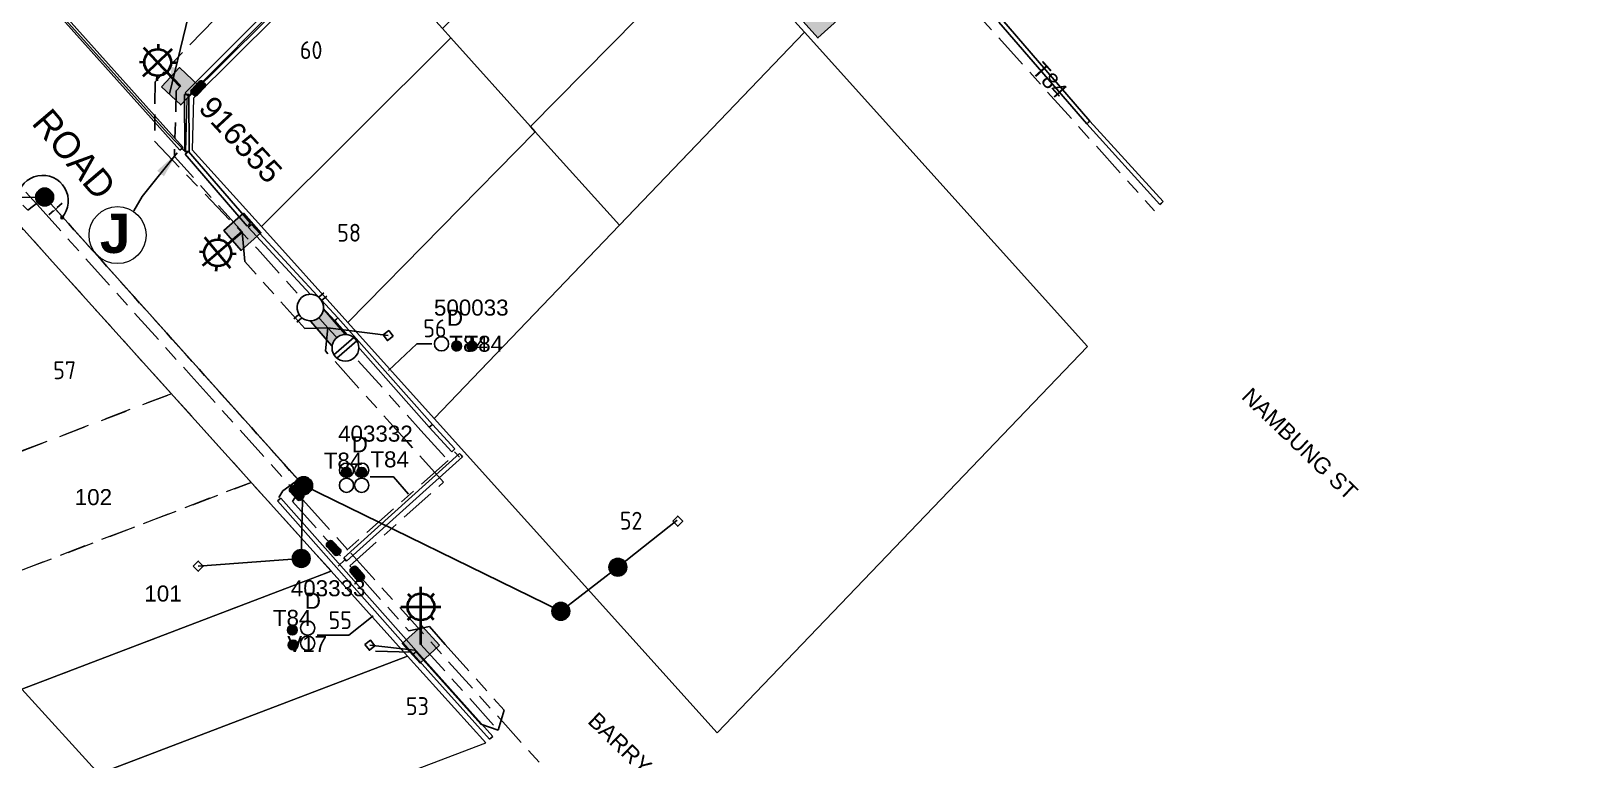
# Model space of a CAD drawing. Header units: metres. Extents: x -1 to 310379, y -2 to 6272124.
# Drawn here: x 309656.7 to 309830, y 6271143.2 to 6271225 of the extents above; entities that cross this region are included whole.
import ezdxf
from ezdxf.enums import TextEntityAlignment as Align

# ---------------------------------------------------------------- set-up
doc = ezdxf.new("R2010")
doc.units = ezdxf.units.M
for name, pattern in [('Cable Exist OH', [1, 1, 0]), ('Cable Exist UG', [8.2, 4, -1.2, 1.8, -1.2]), ('Dash', [5, 3, -2])]:
    doc.linetypes.add(name, pattern=pattern)
doc.layers.get('0').update_dxf_attribs({"color": 6})
for name, color, linetype in [('_User_LV_Exist', 7, 'Continuous'), ('_User_SL_Exist', 7, 'Continuous'), ('Duct_SP_EXT', 7, 'Continuous'), ('Equip_HV_EXT', 7, 'Continuous'), ('Equip_HV_NEW', 2, 'Continuous'), ('Equip_LV_EXT', 7, 'Continuous'), ('Equip_SP_SL_EXT', 7, 'Continuous'), ('Mains_HV_EXT', 7, 'Continuous'), ('Mains_HV_NEW_V17', 2, 'Continuous'), ('Mains_LV_EXT', 7, 'Continuous'), ('Mains_LV_NEW_Hardwired', 2, 'Continuous'), ('Mains_LV_SL_EXT', 7, 'Continuous'), ('Notes', 7, 'Continuous'), ('Notes_HV_MISC', 7, 'Continuous'), ('Notes_SP_EXT', 7, 'Continuous'), ('OH_Details_SP_MISC', 7, 'Continuous'), ('Services_SP_EXT', 7, 'Continuous'), ('SupportsOH_SP_TR_HV_LV_SL_EXT', 7, 'Continuous'), ('SupportsUG_SP_LV_EXT', 7, 'Continuous'), ('SupportsUG_SP_LV_SL_EXT', 7, 'Continuous'), ('SupportsUG_SP_SL_EXT', 7, 'Continuous'), ('Trench_SP_EXT', 7, 'Continuous')]:
    doc.layers.add(name, color=color, linetype=linetype)
for name, color, linetype, lineweight in [('Cadastre Developer_SP_EXT', 9, 'Continuous', 5), ('Cadastre Land Parcels_SP_EXT', 9, 'Continuous', 5), ('Cadastre Roads_SP_EXT', 9, 'Continuous', 5)]:
    doc.layers.add(name, color=color, linetype=linetype, lineweight=lineweight)
doc.styles.add('ARIAL', font='arial.ttf', dxfattribs={"height": 2})
doc.styles.add('COLUMN_LABEL', font='arial.ttf')
doc.styles.add('iecARIAL', font='arial.ttf', dxfattribs={"height": 2})
doc.styles.add('iecISOCP', font='isocp.shx')
doc.styles.add('ISOCP', font='isocp.shx', dxfattribs={"height": 1.75})
doc.styles.add('ITALICT', font='ITALICT')
doc.styles.add('POLE_LABEL', font='arial.ttf')
doc.styles.get("Standard").update_dxf_attribs({"font": 'arial.ttf'})
doc.linetypes.add('Cable New UG', pattern='A,7,-0.25,["x",Standard,S=2,R=0,X=0.2,Y=-0.8],-2.1', length=9.35)
doc.dimstyles.new('GISCAD Dim Style', dxfattribs={"dimtxt": 2.5, "dimasz": 3, "dimexe": 1.25, "dimexo": 0.625, "dimtad": 1, "dimtoh": 1, "dimdec": 1, "dimtxsty": 'ARIAL', "dimcen": 2.5, "dimadec": 0, "dimazin": 0, "dimtfac": 1, "dimtdec": 1, "dimtmove": 0, "dimatfit": 3, "dimfxl": 1.25, "dimarcsym": 0})

# ---------------------------------------------------------------- blocks, each defined once
blk = doc.blocks.new('COLUMN_EXT')
blk.add_hatch(color=256).paths.add_polyline_path([(-1.49, 1.48), (-1.49, -1.49), (1.48, -1.49), (1.48, 1.48)])
blk.add_lwpolyline([(-1.49, -1.49), (1.48, -1.49), (1.48, 1.48), (-1.49, 1.48)], close=True)
for tag, height, style, flags, p in [('ASSET_NUM', 2.5, 'COLUMN_LABEL', 8, (2, 2)), ('STRUCTURE_PLANT_NUMBER', 0.2, 'POLE_LABEL', 9, (1.81, 0.03)), ('STREET_CODE', 0.2, 'COLUMN_LABEL', 9, (1.81, -0.2))]:
    blk.add_attdef(tag, text='', height=height, dxfattribs=dict(style=style, flags=flags)).set_placement(p, align=Align.MIDDLE_LEFT)
at = {"flags": 9}
for tag, p in [('COLUMN_TYPE', (1.81, -0.4)), ('OWNED_BY', (1.81, -0.6)), ('STATE', (1.81, -0.8)), ('USAGE', (1.81, -1)), ('STREETNAME', (1.81, -1.6)), ('SUBURB', (1.81, -1.8)), ('LEGEND', (1.81, -1.2)), ('LOCATION', (1.81, -1.4)), ('NOTES', (1.81, -2))]:
    blk.add_attdef(tag, text='', height=0.2, dxfattribs=at).set_placement(p, align=Align.MIDDLE_LEFT)
at = {"flags": 1}
blk.add_attdef('Z', (1.81, -2.35), '', height=0.2, dxfattribs=at)
blk = doc.blocks.new('PILLAR_EXT')
blk.add_hatch(color=256).paths.add_polyline_path([(-2.475, 0.99), (-2.475, -0.99), (2.475, -0.99), (2.475, 0.99)])
blk.add_lwpolyline([(-2.475, -0.99), (2.475, -0.99), (2.475, 0.99), (-2.475, 0.99)], close=True)
at = {"style": 'iecARIAL', "flags": 8}
blk.add_attdef('ASSET_NUM', (1.5, 3.5), '', height=2.5, dxfattribs=at)
for tag, p, flags in [('OWNED_BY', (0, -0.2), 9), ('STATE', (0, -0.4), 9), ('SUPPORT_TYPE', (0, -0.6), 9), ('STREETNAME', (0, -1.8), 9), ('USAGE', (0, -0.8), 9), ('LEGEND', (0, -1), 9), ('LOCATION', (0, -1.2), 9), ('NOTES', (0, -1.4), 9), ('PARENT', (0, -1.6), 9), ('SUBURB', (0, -2), 1)]:
    blk.add_attdef(tag, p, '', height=0.2, dxfattribs=dict(flags=flags))
blk = doc.blocks.new('DUCT_EXT')
blk.add_circle((0, 0.8), 0.8)
at = {"flags": 1}
blk.add_attdef('Z', (0, 0), '', height=0.2, dxfattribs=at)
at = {"flags": 9}
for tag, p in [('DUCT_CODE', (0, 0)), ('XSECT_TYPE', (0, -0.2)), ('STATE', (0, -0.6)), ('FB_REFERENCE', (0, -0.4)), ('NOTES', (0, -0.8))]:
    blk.add_attdef(tag, text='', height=0.2, dxfattribs=at).set_placement(p, align=Align.MIDDLE_LEFT)
blk = doc.blocks.new('SL_LANTERN_EXT')
at = {"lineweight": 40}
for p, q in [((-1.46, 5.68), (-1.06, 5.28)), ((0, 1.97), (0, 6.47)), ((1.46, 5.68), (1.06, 5.28)), ((-2.25, 4.22), (2.25, 4.22)), ((-1.46, 2.76), (-1.06, 3.16)), ((0, 0), (0, 2.72)), ((1.46, 2.76), (1.06, 3.16))]:
    blk.add_line(p, q, dxfattribs=at)
blk.add_circle((0, 4.22), 1.5, dxfattribs=at)
at = {"style": 'iecARIAL', "flags": 8}
blk.add_attdef('ASSET_NUM', (1.5, 1.5), '', height=2.5, dxfattribs=at)
for tag, p, height, flags in [('OPERATING_VOLTAGE', (0.98, -1.65), 0.2, 9), ('ORIENTATION', (0.98, -1.85), 0.2, 9), ('CONSTRUCTED_VOLTAGE', (0.98, -0.65), 0.2, 9), ('CONTROL_TYPE', (0.98, -0.85), 0.2, 9), ('LANTERN_PURPOSE', (0.98, -1.05), 0.2, 9), ('LANTERN_TYPE', (0.98, -1.25), 0.2, 9), ('NO_PHASES', (0.98, -1.45), 0.2, 9), ('LNUMBER', (2.18, -3.25), 2.5, 8), ('OWNED_BY', (0.98, -2.05), 0.2, 9), ('STATE', (0.98, -2.25), 0.2, 9), ('USAGE', (0.98, -2.45), 0.2, 9), ('CEXIST', (0.98, -2.65), 0.2, 9), ('CNEW', (0.98, -2.85), 0.2, 9), ('CNUMBER', (0.98, -3.05), 0.2, 9), ('CREMOVE', (0.98, -3.25), 0.2, 9), ('CREPLACE', (0.98, -3.45), 0.2, 9), ('LKINGHEIGHT', (0.98, -3.65), 0.2, 9), ('LBRACKET', (0.98, -3.85), 0.2, 9), ('LBRACKETVOCAB', (0.98, -4.05), 0.2, 9), ('LCATEGORY', (0.98, -4.25), 0.2, 9), ('LCHARGE1', (0.98, -4.45), 0.2, 9), ('LCHARGE1PERCENT', (0.98, -4.65), 0.2, 9), ('LCHARGE2', (0.98, -4.85), 0.2, 9), ('LCHARGE2PERCENT', (0.98, -5.05), 0.2, 9), ('LCHARGE3', (0.98, -5.25), 0.2, 9), ('LCHARGE3PERCENT', (0.98, -5.45), 0.2, 9), ('LEXIST', (0.98, -5.65), 0.2, 9), ('LLAMP', (0.98, -5.85), 0.2, 9), ('LLAMPVOCAB', (0.98, -6.05), 0.2, 9), ('LMAST', (0.98, -6.25), 0.2, 9), ('LMASTVOCAB', (0.98, -6.45), 0.2, 9), ('LNEW', (0.98, -6.65), 0.2, 9), ('LANTNUMBER', (0.98, -6.85), 0.2, 9), ('LOUTREACH', (0.98, -7.25), 0.2, 9), ('LOUTREACHVOCAB', (0.98, -7.45), 0.2, 9), ('LRATECODE', (0.98, -7.65), 0.2, 9), ('LREMOVE', (0.98, -7.85), 0.2, 9), ('LREPLACE', (0.98, -8.05), 0.2, 9), ('LTYPE', (0.98, -8.25), 0.2, 9), ('LTYPEVOCAB', (0.98, -8.45), 0.2, 9), ('LEGEND', (0.98, -8.65), 0.2, 9), ('LOCATION', (0.98, -8.85), 0.2, 9), ('STREETNAME', (0.98, -9.25), 0.2, 9), ('SUBURB', (0.98, -9.45), 0.2, 1), ('NOTES', (0.98, -9.05), 0.2, 9)]:
    blk.add_attdef(tag, p, '', height=height, dxfattribs=dict(flags=flags))
blk = doc.blocks.new('*U141')
at = {"lineweight": 40}
for p, q in [((0, 0), (-1.63, -1.4)), ((-1.06, -0.91), (-4.48, -3.83)), ((-1.31, -4.08), (-4.23, -0.66)), ((-2.61, -0.31), (-2.65, -0.87)), ((-4.82, -2.21), (-4.26, -2.25)), ((-0.71, -2.53), (-1.27, -2.49)), ((-2.93, -4.43), (-2.88, -3.87))]:
    blk.add_line(p, q, dxfattribs=at)
blk.add_circle((-2.77, -2.37), 1.5, dxfattribs=at)
at = {"style": 'iecARIAL', "flags": 8}
blk.add_attdef('ASSET_NUM', (1.5, 1.5), '', height=2.5, dxfattribs=at)
for tag, p, height, flags in [('OPERATING_VOLTAGE', (0.98, -1.65), 0.2, 9), ('ORIENTATION', (0.98, -1.85), 0.2, 9), ('CONSTRUCTED_VOLTAGE', (0.98, -0.65), 0.2, 9), ('CONTROL_TYPE', (0.98, -0.85), 0.2, 9), ('LANTERN_PURPOSE', (0.98, -1.05), 0.2, 9), ('LANTERN_TYPE', (0.98, -1.25), 0.2, 9), ('NO_PHASES', (0.98, -1.45), 0.2, 9), ('LNUMBER', (2.18, -3.25), 2.5, 8), ('OWNED_BY', (0.98, -2.05), 0.2, 9), ('STATE', (0.98, -2.25), 0.2, 9), ('USAGE', (0.98, -2.45), 0.2, 9), ('CEXIST', (0.98, -2.65), 0.2, 9), ('CNEW', (0.98, -2.85), 0.2, 9), ('CNUMBER', (0.98, -3.05), 0.2, 9), ('CREMOVE', (0.98, -3.25), 0.2, 9), ('CREPLACE', (0.98, -3.45), 0.2, 9), ('LKINGHEIGHT', (0.98, -3.65), 0.2, 9), ('LBRACKET', (0.98, -3.85), 0.2, 9), ('LBRACKETVOCAB', (0.98, -4.05), 0.2, 9), ('LCATEGORY', (0.98, -4.25), 0.2, 9), ('LCHARGE1', (0.98, -4.45), 0.2, 9), ('LCHARGE1PERCENT', (0.98, -4.65), 0.2, 9), ('LCHARGE2', (0.98, -4.85), 0.2, 9), ('LCHARGE2PERCENT', (0.98, -5.05), 0.2, 9), ('LCHARGE3', (0.98, -5.25), 0.2, 9), ('LCHARGE3PERCENT', (0.98, -5.45), 0.2, 9), ('LEXIST', (0.98, -5.65), 0.2, 9), ('LLAMP', (0.98, -5.85), 0.2, 9), ('LLAMPVOCAB', (0.98, -6.05), 0.2, 9), ('LMAST', (0.98, -6.25), 0.2, 9), ('LMASTVOCAB', (0.98, -6.45), 0.2, 9), ('LNEW', (0.98, -6.65), 0.2, 9), ('LANTNUMBER', (0.98, -6.85), 0.2, 9), ('LOUTREACH', (0.98, -7.25), 0.2, 9), ('LOUTREACHVOCAB', (0.98, -7.45), 0.2, 9), ('LRATECODE', (0.98, -7.65), 0.2, 9), ('LREMOVE', (0.98, -7.85), 0.2, 9), ('LREPLACE', (0.98, -8.05), 0.2, 9), ('LTYPE', (0.98, -8.25), 0.2, 9), ('LTYPEVOCAB', (0.98, -8.45), 0.2, 9), ('LEGEND', (0.98, -8.65), 0.2, 9), ('LOCATION', (0.98, -8.85), 0.2, 9), ('STREETNAME', (0.98, -9.25), 0.2, 9), ('SUBURB', (0.98, -9.45), 0.2, 1), ('NOTES', (0.98, -9.05), 0.2, 9)]:
    blk.add_attdef(tag, p, '', height=height, dxfattribs=dict(flags=flags))
blk = doc.blocks.new('*U142')
at = {"lineweight": 40}
for p, q in [((-4.16, 1.13), (-0.89, 4.22)), ((-0.98, 1.04), (-4.07, 4.31)), ((-2.47, 4.73), (-2.49, 4.17)), ((-4.59, 2.73), (-4.03, 2.71)), ((-0.47, 2.61), (-1.03, 2.63)), ((-2.59, 0.61), (-2.57, 1.17)), ((0, 0), (-1.5, 1.58))]:
    blk.add_line(p, q, dxfattribs=at)
blk.add_circle((-2.53, 2.67), 1.5, dxfattribs=at)
at = {"style": 'iecARIAL', "flags": 8}
blk.add_attdef('ASSET_NUM', (1.5, 1.5), '', height=2.5, dxfattribs=at)
for tag, p, height, flags in [('OPERATING_VOLTAGE', (0.98, -1.65), 0.2, 9), ('ORIENTATION', (0.98, -1.85), 0.2, 9), ('CONSTRUCTED_VOLTAGE', (0.98, -0.65), 0.2, 9), ('CONTROL_TYPE', (0.98, -0.85), 0.2, 9), ('LANTERN_PURPOSE', (0.98, -1.05), 0.2, 9), ('LANTERN_TYPE', (0.98, -1.25), 0.2, 9), ('NO_PHASES', (0.98, -1.45), 0.2, 9), ('LNUMBER', (2.18, -3.25), 2.5, 8), ('OWNED_BY', (0.98, -2.05), 0.2, 9), ('STATE', (0.98, -2.25), 0.2, 9), ('USAGE', (0.98, -2.45), 0.2, 9), ('CEXIST', (0.98, -2.65), 0.2, 9), ('CNEW', (0.98, -2.85), 0.2, 9), ('CNUMBER', (0.98, -3.05), 0.2, 9), ('CREMOVE', (0.98, -3.25), 0.2, 9), ('CREPLACE', (0.98, -3.45), 0.2, 9), ('LKINGHEIGHT', (0.98, -3.65), 0.2, 9), ('LBRACKET', (0.98, -3.85), 0.2, 9), ('LBRACKETVOCAB', (0.98, -4.05), 0.2, 9), ('LCATEGORY', (0.98, -4.25), 0.2, 9), ('LCHARGE1', (0.98, -4.45), 0.2, 9), ('LCHARGE1PERCENT', (0.98, -4.65), 0.2, 9), ('LCHARGE2', (0.98, -4.85), 0.2, 9), ('LCHARGE2PERCENT', (0.98, -5.05), 0.2, 9), ('LCHARGE3', (0.98, -5.25), 0.2, 9), ('LCHARGE3PERCENT', (0.98, -5.45), 0.2, 9), ('LEXIST', (0.98, -5.65), 0.2, 9), ('LLAMP', (0.98, -5.85), 0.2, 9), ('LLAMPVOCAB', (0.98, -6.05), 0.2, 9), ('LMAST', (0.98, -6.25), 0.2, 9), ('LMASTVOCAB', (0.98, -6.45), 0.2, 9), ('LNEW', (0.98, -6.65), 0.2, 9), ('LANTNUMBER', (0.98, -6.85), 0.2, 9), ('LOUTREACH', (0.98, -7.25), 0.2, 9), ('LOUTREACHVOCAB', (0.98, -7.45), 0.2, 9), ('LRATECODE', (0.98, -7.65), 0.2, 9), ('LREMOVE', (0.98, -7.85), 0.2, 9), ('LREPLACE', (0.98, -8.05), 0.2, 9), ('LTYPE', (0.98, -8.25), 0.2, 9), ('LTYPEVOCAB', (0.98, -8.45), 0.2, 9), ('LEGEND', (0.98, -8.65), 0.2, 9), ('LOCATION', (0.98, -8.85), 0.2, 9), ('STREETNAME', (0.98, -9.25), 0.2, 9), ('SUBURB', (0.98, -9.45), 0.2, 1), ('NOTES', (0.98, -9.05), 0.2, 9)]:
    blk.add_attdef(tag, p, '', height=height, dxfattribs=dict(flags=flags))
blk = doc.blocks.new('CCP_EXT')
at = {"flags": 9}
for tag, p in [('STATE', (0, -1.8)), ('LIFE_SUPPORT', (0, -1.6)), ('NOTES', (0, -2))]:
    blk.add_attdef(tag, text='', height=0.2, dxfattribs=at).set_placement(p, align=Align.MIDDLE_LEFT)
blk.add_wipeout([(0, 0.57), (0.57, 0), (0, -0.57), (-0.57, 0)])
blk.add_lwpolyline([(-0.57, 0), (0, 0.57), (0.57, 0), (0, -0.57), (-0.57, 0)])
at = {"flags": 1}
blk.add_attdef('Z', (0, 0), '', height=0.2, dxfattribs=at)
at = {"flags": 9}
for tag, p in [('CCP_TYPE', (0, 0)), ('CONSTRUCTED_VOLTAGE', (0, -0.2)), ('OPERATING_VOLTAGE', (0, -0.6)), ('ORIENTATION', (0, -0.8)), ('OWNED_BY', (0, -1)), ('NO_PHASES', (0, -0.4)), ('USAGE', (0, -1.2)), ('LEGEND', (0, -1.4))]:
    blk.add_attdef(tag, text='', height=0.2, dxfattribs=at).set_placement(p, align=Align.MIDDLE_LEFT)
blk = doc.blocks.new('POLE_EXT')
blk.add_hatch(color=256).paths.add_polyline_path([(-1, 0, 1), (1, 0, 1)])
blk.add_lwpolyline([(-1, 0, 1), (1, 0, 1)], format="xyb", close=True)
for tag, height, flags, p in [('pNumber', 2.5, 8, (-17.84, 2.07)), ('OWNED_BY', 0.2, 9, (1.35, -0.4)), ('SPECIAL_USE', 0.2, 9, (1.35, -0.8)), ('STATE', 0.2, 9, (1.35, -1)), ('cLV', 0.2, 9, (1.35, -1.4)), ('hDepth', 0.2, 9, (1.35, -1.6)), ('hDia', 0.2, 9, (1.35, -1.8)), ('PARENT', 0.2, 9, (1.35, -0.6)), ('USAGE', 0.2, 9, (1.35, -1.2)), ('cHV', 0.2, 9, (1.35, -2)), ('cLinedev', 0.2, 9, (1.35, -3.4)), ('LBRACKET', 0.2, 9, (1.35, -2.2)), ('LExisting', 0.2, 9, (1.35, -2.4)), ('LANTNUMBER', 0.2, 9, (1.35, -2.6)), ('LOther', 0.2, 9, (1.35, -2.8)), ('LRemove', 0.2, 9, (1.35, -3)), ('LEGEND', 0.2, 9, (1.35, -3.2)), ('pExisting', 0.2, 9, (1.35, -3.8)), ('pFooting', 0.2, 9, (1.35, -4.4)), ('pNew', 0.2, 9, (1.35, -4.6)), ('pRelocate', 0.2, 9, (1.35, -5)), ('pRemove', 0.2, 9, (1.35, -5.2)), ('LOCATION', 0.2, 9, (1.35, -3.6)), ('PFNUMBER', 0.2, 9, (1.35, -4)), ('NEWPFNUMBER', 0.2, 9, (1.35, -4.2)), ('pReplace', 0.2, 9, (1.35, -5.4)), ('pStay', 0.2, 9, (1.35, -5.6)), ('pType', 0.2, 9, (1.35, -5.8)), ('cspan', 0.2, 9, (1.35, -6)), ('STREETNAME', 0.2, 9, (1.35, -6.2)), ('SUBURB', 0.2, 9, (1.35, -6.4)), ('OPERATED_BY', 0.2, 9, (1.36, -7.01)), ('NOTES', 0.2, 9, (1.35, -6.6)), ('MAINTAINED_BY', 0.2, 9, (1.36, -6.81))]:
    blk.add_attdef(tag, text='', height=height, dxfattribs=dict(flags=flags)).set_placement(p, align=Align.MIDDLE_LEFT)
at = {"style": 'POLE_LABEL'}
for tag, height, flags, p in [('ASSET_NUM', 2.5, 8, (2, 2)), ('STRUCTURE_PLANT_NUMBER', 0.2, 9, (1.35, 0.03)), ('STREET_CODE', 0.2, 9, (1.35, -0.2))]:
    blk.add_attdef(tag, text='', height=height, dxfattribs=dict(at, flags=flags)).set_placement(p, align=Align.MIDDLE_LEFT)
at = {"flags": 1}
blk.add_attdef('Z', (1.35, -7.33), '', height=0.2, dxfattribs=at)
blk = doc.blocks.new('LV_STJ_EXT')
h = blk.add_hatch(color=256)
edge = h.paths.add_edge_path()
edge.add_ellipse((-0.59, 0.13), major_axis=(0.226, 0.226), ratio=1, start_angle=45, end_angle=135)
edge.add_line((-0.91, 0.13), (-0.91, -0.13))
edge.add_ellipse((-0.59, -0.13), major_axis=(0.226, 0.226), ratio=1, start_angle=135, end_angle=225)
edge.add_line((-0.59, -0.45), (0.59, -0.45))
edge.add_ellipse((0.59, -0.13), major_axis=(-0.226, 0.226), ratio=1, start_angle=135, end_angle=225)
edge.add_line((0.91, -0.13), (0.91, 0.13))
edge.add_ellipse((0.59, 0.13), major_axis=(-0.226, 0.226), ratio=1, start_angle=225, end_angle=315)
edge.add_line((0.59, 0.45), (-0.59, 0.45))
blk.add_lwpolyline([(-0.91, 0.13), (-0.91, -0.13, 0.414214), (-0.59, -0.45), (0.59, -0.45, 0.414214), (0.91, -0.13), (0.91, 0.13, 0.414214), (0.59, 0.45), (-0.59, 0.45, 0.414214)], format="xyb", close=True)
at = {"flags": 1}
blk.add_attdef('Z', (0, 0), '', height=0.2, dxfattribs=at)
at = {"flags": 9}
for tag, p in [('ORIENTATION', (0, 0)), ('USAGE', (0, -0.2)), ('LEGEND', (0, -0.4)), ('NOTES', (0, -0.6))]:
    blk.add_attdef(tag, text='', height=0.2, dxfattribs=at).set_placement(p, align=Align.MIDDLE_LEFT)
blk = doc.blocks.new('HV_STJ_EXT')
h = blk.add_hatch(color=256)
edge = h.paths.add_edge_path()
edge.add_ellipse((-0.59, 0.13), major_axis=(0.226, 0.226), ratio=1, start_angle=45, end_angle=135)
edge.add_line((-0.91, 0.13), (-0.91, -0.13))
edge.add_ellipse((-0.59, -0.13), major_axis=(0.226, 0.226), ratio=1, start_angle=135, end_angle=225)
edge.add_line((-0.59, -0.45), (0.59, -0.45))
edge.add_ellipse((0.59, -0.13), major_axis=(-0.226, 0.226), ratio=1, start_angle=135, end_angle=225)
edge.add_line((0.91, -0.13), (0.91, 0.13))
edge.add_ellipse((0.59, 0.13), major_axis=(-0.226, 0.226), ratio=1, start_angle=225, end_angle=315)
edge.add_line((0.59, 0.45), (-0.59, 0.45))
blk.add_lwpolyline([(-0.91, 0.13), (-0.91, -0.13, 0.414214), (-0.59, -0.45), (0.59, -0.45, 0.414214), (0.91, -0.13), (0.91, 0.13, 0.414214), (0.59, 0.45), (-0.59, 0.45, 0.414214)], format="xyb", close=True)
for tag, flags, p in [('ORIENTATION', 9, (1.5, 0)), ('Z', 1, (1.5, -0.8)), ('USAGE', 9, (1.5, -0.2)), ('LEGEND', 9, (1.5, -0.4)), ('NOTES', 9, (1.5, -0.6))]:
    blk.add_attdef(tag, text='', height=0.2, dxfattribs=dict(flags=flags)).set_placement(p, align=Align.MIDDLE_LEFT)
blk = doc.blocks.new('LV_UG_LINKS_CLOSED_EXT')
blk.add_wipeout([(-1.06, 1.06), (-1.18, 0.92), (-1.29, 0.76), (-1.37, 0.59), (-1.43, 0.42), (-1.48, 0.23), (-1.49, 0.05), (-1.49, -0.14), (-1.46, -0.33), (-1.41, -0.51), (-1.33, -0.68), (-1.24, -0.84), (-1.12, -0.99), (-0.99, -1.12), (-0.84, -1.24), (-0.68, -1.33), (-0.51, -1.41), (-0.33, -1.46), (-0.14, -1.49), (0.05, -1.49), (0.23, -1.48), (0.42, -1.43), (0.59, -1.37), (0.76, -1.29), (0.92, -1.18), (1.06, -1.06), (1.18, -0.92), (1.29, -0.76), (1.37, -0.59), (1.43, -0.42), (1.48, -0.23), (1.49, -0.05), (1.49, 0.14), (1.46, 0.33), (1.41, 0.51), (1.33, 0.68), (1.24, 0.84), (1.12, 0.99), (0.99, 1.12), (0.84, 1.24), (0.68, 1.33), (0.51, 1.41), (0.33, 1.46), (0.14, 1.49), (-0.05, 1.49), (-0.23, 1.48), (-0.42, 1.43), (-0.59, 1.37), (-0.76, 1.29), (-0.92, 1.18)])
for p, q in [((-0.25, -1.48), (-0.25, 1.48)), ((0.25, -1.48), (0.25, 1.48))]:
    blk.add_line(p, q)
blk.add_circle((0, 0), 1.5)
at = {"flags": 9}
for tag, p in [('ACTUAL_STATUS', (0, 0)), ('CONSTRUCTED_VOLTAGE', (0, -0.2)), ('OPERATING_VOLTAGE', (0, -0.6)), ('ORIENTATION', (0, -0.8)), ('STATE', (0, -1)), ('SWITCH_TYPE', (0, -1.2)), ('NO_PHASES', (0, -0.4)), ('USAGE', (0, -1.4)), ('NOTES', (0, -1.6))]:
    blk.add_attdef(tag, text='', height=0.2, dxfattribs=at).set_placement(p, align=Align.MIDDLE_LEFT)
at = {"flags": 1}
blk.add_attdef('Z', (0, 0), '', height=0.2, dxfattribs=at)
blk = doc.blocks.new('LV_UG_LINKS_OPEN_EXT')
blk.add_wipeout([(-0.25, 1.47), (-0.43, 1.43), (-0.61, 1.36), (-0.77, 1.28), (-0.93, 1.17), (-1.07, 1.05), (-1.19, 0.9), (-1.29, 0.75), (-1.38, 0.58), (-1.44, 0.4), (-1.48, 0.22), (-1.49, 0.03), (-1.49, -0.16), (-1.45, -0.34), (-1.4, -0.52), (-1.32, -0.69), (-1.23, -0.85), (-1.11, -1), (-0.98, -1.13), (-0.83, -1.24), (-0.66, -1.34), (-0.49, -1.41), (-0.31, -1.46), (-0.13, -1.49), (0.06, -1.49), (0.25, -1.47), (0.43, -1.43), (0.61, -1.36), (0.77, -1.28), (0.93, -1.17), (1.07, -1.05), (1.19, -0.9), (1.29, -0.75), (1.38, -0.58), (1.44, -0.4), (1.48, -0.22), (1.49, -0.03), (1.49, 0.16), (1.45, 0.34), (1.4, 0.52), (1.32, 0.69), (1.23, 0.85), (1.11, 1), (0.98, 1.13), (0.83, 1.24), (0.66, 1.34), (0.49, 1.41), (0.31, 1.46), (0.13, 1.49), (-0.06, 1.49)])
for p, q in [((-0.25, 1.47), (-0.25, 2.22)), ((0.25, 1.47), (0.25, 2.22)), ((-0.25, -1.47), (-0.25, -2.22)), ((0.25, -1.47), (0.25, -2.22))]:
    blk.add_line(p, q)
blk.add_lwpolyline([(0, -1.49, 1), (0, 1.49, 1)], format="xyb", close=True)
at = {"flags": 9}
for tag, p in [('ACTUAL_STATUS', (0, 0)), ('CONSTRUCTED_VOLTAGE', (0, -0.2)), ('OPERATING_VOLTAGE', (0, -0.6)), ('ORIENTATION', (0, -0.8)), ('STATE', (0, -1)), ('SWITCH_TYPE', (0, -1.2)), ('NO_PHASES', (0, -0.4)), ('USAGE', (0, -1.4)), ('NOTES', (0, -1.6))]:
    blk.add_attdef(tag, text='', height=0.2, dxfattribs=at).set_placement(p, align=Align.MIDDLE_LEFT)
at = {"flags": 1}
blk.add_attdef('Z', (0, 0), '', height=0.2, dxfattribs=at)
blk = doc.blocks.new('CABLE_LARGE_EXT')
h = blk.add_hatch(color=256)
edge = h.paths.add_edge_path()
edge.add_arc((0, 0.55), 0.55, 0, 360)
blk.add_circle((0, 0.55), 0.55)
at = {"flags": 1}
blk.add_attdef('Z', (0, 0), '', height=0.2, dxfattribs=at)
at = {"flags": 9}
for tag, p in [('COND_CODE', (0, 0)), ('STATE', (0, -0.4)), ('XSECT_SIZE', (0, -0.6)), ('FB_REFERENCE', (0, -0.2)), ('NOTES', (0, -0.8))]:
    blk.add_attdef(tag, text='', height=0.2, dxfattribs=at).set_placement(p, align=Align.MIDDLE_LEFT)
blk = doc.blocks.new('HV_STJ_NEW')
blk.add_hatch(color=256).paths.add_polyline_path([(0.91, 0.13, 0.414214), (0.59, 0.45), (-0.59, 0.45, 0.414214), (-0.91, 0.13), (-0.91, -0.13, 0.414214), (-0.59, -0.45), (0.59, -0.45, 0.414214), (0.91, -0.13)])
blk.add_lwpolyline([(-0.91, 0.13), (-0.91, -0.13, 0.414214), (-0.59, -0.45), (0.59, -0.45, 0.414214), (0.91, -0.13), (0.91, 0.13, 0.414214), (0.59, 0.45), (-0.59, 0.45, 0.414214)], format="xyb", close=True)
for tag, flags, p in [('ORIENTATION', 9, (1.5, 0)), ('OWNED_BY', 9, (1.5, -0.8)), ('OPERATED_BY', 9, (1.5, -1)), ('TYPE', 9, (1.5, -1.4)), ('OPERATING_VOLTAGE', 9, (1.5, -1.6)), ('CONSTRUCTED_VOLTAGE', 9, (1.5, -1.8)), ('USAGE', 9, (1.5, -0.2)), ('LEGEND', 9, (1.5, -0.4)), ('NOTES', 9, (1.5, -0.6)), ('MAINTAINED_BY', 9, (1.5, -1.2)), ('Z', 1, (1.5, -2.2)), ('NUMBER_OF_PHASES', 9, (1.5, -2))]:
    blk.add_attdef(tag, text='', height=0.2, dxfattribs=dict(flags=flags)).set_placement(p, align=Align.MIDDLE_LEFT)
blk = doc.blocks.new('End Shackle_NEW')
blk.add_line((1, 1.81), (-1, 1.81))
at = {"flags": 1}
blk.add_attdef('Z', (0, 0), '', height=0.2, dxfattribs=at)
at = {"flags": 9}
for tag, p in [('CONNECTOR_TYPE', (0, 0)), ('CONSTRUCTED_VOLTAGE', (0, -0.2)), ('OPERATING_VOLTAGE', (0, -0.6)), ('ORIENTATION', (0, -0.8)), ('OWNED_BY', (0, -1)), ('STATE', (0, -1.2)), ('NO_PHASES', (0, -0.4)), ('USAGE', (0, -1.4)), ('NOTES', (0, -1.6)), ('MAINTAINED_BY', (0, -1.81)), ('OPERATED_BY', (0, -2.01))]:
    blk.add_attdef(tag, text='', height=0.2, dxfattribs=at).set_placement(p, align=Align.MIDDLE_LEFT)
blk.add_wipeout([(-0.25, 0), (-0.25, 1.81), (0.25, 1.82), (0.25, 0)])
blk = doc.blocks.new('BOND POINT')
blk.add_hatch(color=256).paths.add_polyline_path([(-1, 0, 1), (1, 0, 1)])
blk.add_lwpolyline([(-1, 0, 1), (1, 0, 1)], format="xyb", close=True)

msp = doc.modelspace()

# ---------------------------------------------------------------- linework, layer by layer
at = {"layer": '_User_LV_Exist', "color": 7, "linetype": 'Cable Exist UG', "flags": 128}
msp.add_lwpolyline([(309754.51, 6271236.38), (309783, 6271204.75)], dxfattribs=at)
at = {"layer": '_User_LV_Exist', "linetype": 'Cable Exist UG', "flags": 128}
msp.add_lwpolyline([(309599.41, 6271205.92), (309600.62, 6271200.12), (309603.09, 6271200.9), (309603.09, 6271200.9), (309615.72, 6271205.73), (309619.31, 6271207.1), (309639.77, 6271214.92), (309640.73, 6271215.35), (309640.73, 6271215.35), (309642.09, 6271221.04), (309643.76, 6271219.15), (309643.76, 6271219.15), (309647.04, 6271215.49), (309648.47, 6271213.91), (309648.47, 6271213.91), (309655.23, 6271206.27), (309658.28, 6271206.31)], dxfattribs=at)
at = {"layer": '_User_SL_Exist', "linetype": 'Cable Exist UG', "flags": 128}
msp.add_lwpolyline([(309680.49, 6271202.41), (309679.24, 6271203.79), (309679.24, 6271203.79), (309672.86, 6271210.87), (309673.07, 6271218.26), (309673.59, 6271218.8)], dxfattribs=at)
at = {"layer": '_User_SL_Exist', "linetype": 'Cable Exist UG'}
msp.add_lwpolyline([(309690.1, 6271191.63), (309687.5, 6271191.55), (309680.76, 6271199.08), (309680.49, 6271202.41)], dxfattribs=at)
at = {"layer": 'Cadastre Developer_SP_EXT', "linetype": 'Dash'}
msp.add_lwpolyline([(309655.95, 6271202.61), (309649.56, 6271204.14), (309640.82, 6271200.8), (309655.31, 6271177.63), (309672.52, 6271184.21), (309655.95, 6271202.61)], close=True, dxfattribs=at)
at = {"layer": 'Cadastre Land Parcels_SP_EXT', "linetype": 'Continuous'}
for points in [[(309733.94, 6271235.6), (309724.25, 6271246.4), (309702.97, 6271225.24), (309703.92, 6271224.18), (309712.88, 6271214.23), (309733.94, 6271235.6)], [(309703.92, 6271224.18), (309702.97, 6271225.24), (309693.47, 6271235.77), (309675.02, 6271217.42), (309674.86, 6271211.62), (309682.63, 6271202.99), (309703.92, 6271224.18)], [(309743.68, 6271224.85), (309733.94, 6271235.6), (309712.88, 6271214.23), (309713.4, 6271213.65), (309722.86, 6271203.14), (309743.68, 6271224.85)], [(309775.47, 6271189.53), (309743.68, 6271224.85), (309702.05, 6271181.43), (309733.83, 6271146.1), (309775.47, 6271189.53)], [(309713.4, 6271213.65), (309712.88, 6271214.23), (309703.92, 6271224.18), (309682.63, 6271202.99), (309692.34, 6271192.21), (309713.4, 6271213.65)], [(309352.54, 6271035.15), (309410.04, 6271057.13), (309431.6, 6271065.37), (309498.65, 6271090.99), (309515.56, 6271097.45), (309544.63, 6271108.56), (309572.86, 6271119.35), (309603.26, 6271130.96), (309621.13, 6271137.79), (309655.72, 6271151.01), (309690.47, 6271164.28), (309659.84, 6271198.29), (309645.55, 6271214.16), (309407.65, 6271123.17), (309382.76, 6271113.65), (309184.98, 6271038), (309047.19, 6270985.29), (309033.17, 6270980.14), (309109.29, 6270942.19), (309352.54, 6271035.15)], [(309722.86, 6271203.14), (309713.4, 6271213.65), (309692.34, 6271192.21), (309702.05, 6271181.43), (309722.86, 6271203.14)], [(309699.06, 6271154.74), (309690.47, 6271164.28), (309655.72, 6271151.01), (309664.37, 6271141.53), (309699.06, 6271154.74)], [(309707.86, 6271144.98), (309699.06, 6271154.74), (309664.37, 6271141.53), (309673.1, 6271131.76), (309707.86, 6271144.98)]]:
    msp.add_lwpolyline(points, close=True, dxfattribs=at)
at = {"layer": 'Duct_SP_EXT'}
for p, q in [((309674.07, 6271218), (309693.74, 6271237.72)), ((309674.41, 6271217.66), (309694.07, 6271237.37)), ((309657.05, 6271229.91), (309673.47, 6271211.56)), ((309657.41, 6271230.23), (309673.83, 6271211.88)), ((309765.85, 6271226.28), (309775.73, 6271214.85)), ((309765.49, 6271225.95), (309775.37, 6271214.53)), ((309674.04, 6271211.43), (309674, 6271217.83)), ((309674, 6271217.83), (309674.24, 6271217.83)), ((309674.07, 6271218), (309674.24, 6271217.83)), ((309674.48, 6271217.83), (309674.24, 6271217.83)), ((309674.41, 6271217.66), (309674.24, 6271217.83)), ((309674.52, 6271211.43), (309674.48, 6271217.83)), ((309775.37, 6271214.53), (309775.55, 6271214.69)), ((309775.37, 6271214.53), (309783.6, 6271205.48)), ((309775.73, 6271214.85), (309775.55, 6271214.69)), ((309775.73, 6271214.85), (309783.95, 6271205.8)), ((309673.47, 6271211.56), (309673.65, 6271211.72)), ((309673.83, 6271211.88), (309673.65, 6271211.72)), ((309674.04, 6271211.43), (309674.28, 6271211.43)), ((309674.07, 6271211.11), (309674.26, 6271211.26)), ((309681.04, 6271203.05), (309674.07, 6271211.11)), ((309674.44, 6271211.42), (309674.26, 6271211.26)), ((309674.52, 6271211.43), (309674.28, 6271211.43)), ((309681.4, 6271203.36), (309674.44, 6271211.42)), ((309783.6, 6271205.48), (309783.77, 6271205.64)), ((309783.95, 6271205.8), (309783.77, 6271205.64)), ((309681.04, 6271203.05), (309681.22, 6271203.21)), ((309681.16, 6271202.91), (309681.34, 6271203.07)), ((309690.89, 6271192.42), (309681.16, 6271202.91)), ((309681.4, 6271203.36), (309681.22, 6271203.21)), ((309681.51, 6271203.23), (309681.34, 6271203.07)), ((309691.24, 6271192.75), (309681.51, 6271203.23)), ((309690.88, 6271192.43), (309691.06, 6271192.58)), ((309690.89, 6271192.42), (309691.06, 6271192.58)), ((309691.24, 6271192.75), (309691.06, 6271192.58)), ((309691.24, 6271192.74), (309691.06, 6271192.58)), ((309701.49, 6271180.44), (309701.67, 6271180.6)), ((309704.02, 6271177.68), (309701.49, 6271180.44)), ((309701.85, 6271180.76), (309701.67, 6271180.6)), ((309704.38, 6271178.01), (309701.85, 6271180.76)), ((309691.88, 6271165.76), (309704.9, 6271177.5)), ((309704.02, 6271177.68), (309704.2, 6271177.85)), ((309704.38, 6271178.01), (309704.2, 6271177.85)), ((309704.9, 6271177.5), (309705.07, 6271177.32)), ((309692.2, 6271165.4), (309705.23, 6271177.14)), ((309705.23, 6271177.14), (309705.07, 6271177.32)), ((309684.46, 6271172.18), (309684.64, 6271172.34)), ((309684.82, 6271172.49), (309684.64, 6271172.34)), ((309691.88, 6271165.76), (309692.04, 6271165.58)), ((309692.2, 6271165.4), (309692.04, 6271165.58)), ((309699.7, 6271154.96), (309699.88, 6271155.12)), ((309699.7, 6271154.96), (309699.88, 6271155.12)), ((309699.7, 6271154.96), (309708.28, 6271145.4)), ((309700.06, 6271155.28), (309699.88, 6271155.12)), ((309700.06, 6271155.28), (309699.88, 6271155.12)), ((309700.06, 6271155.28), (309708.63, 6271145.72)), ((309708.28, 6271145.4), (309708.46, 6271145.56)), ((309708.63, 6271145.72), (309708.46, 6271145.56))]:
    msp.add_line(p, q, dxfattribs=at)
for points in [[(309701.78, 6271189.83), (309700.11, 6271189.83), (309696.91, 6271186.83)], [(309694.86, 6271174.87), (309697.49, 6271174.87), (309699.17, 6271172.93)], [(309688.89, 6271157.08), (309692.46, 6271157.08), (309695.18, 6271159.28)]]:
    msp.add_lwpolyline(points, dxfattribs=at)
at = {"layer": 'Mains_HV_EXT', "linetype": 'Cable Exist UG', "flags": 128}
msp.add_lwpolyline([(309599.25, 6271227.05), (309608.42, 6271235.37), (309615.2, 6271241.52), (309619.36, 6271245.3), (309619.36, 6271245.3), (309620.58, 6271246.4), (309624.33, 6271242.2), (309624.33, 6271242.2), (309647.78, 6271216.17), (309649.08, 6271214.72), (309649.08, 6271214.72), (309657.42, 6271205.47)], dxfattribs=at)
at = {"layer": 'Mains_HV_EXT', "linetype": 'Cable Exist UG'}
msp.add_lwpolyline([(309657.42, 6271205.47), (309674.75, 6271186.21), (309686.6, 6271173.06)], dxfattribs=at)
at = {"layer": 'Mains_HV_NEW_V17', "color": 2, "linetype": 'Cable New UG', "lineweight": 0, "flags": 128}
msp.add_lwpolyline([(309815.07, 6271482.05), (309832.47, 6271498.21), (309849.21, 6271479.4), (309891.37, 6271433.71), (309857.89, 6271400.53), (309823.68, 6271365.98), (309765.06, 6271307.52), (309709.52, 6271252.33), (309674.26, 6271217.35), (309674.12, 6271211.4), (309672.13, 6271213.44), (309649.41, 6271238.66), (309638.58, 6271229.23), (309598.92, 6271273.84), (309588.41, 6271264.31), (309576.06, 6271253.1)], dxfattribs=at)
at = {"layer": 'Mains_LV_EXT', "linetype": 'Cable Exist UG'}
msp.add_lwpolyline([(309687.28, 6271173.95), (309686.11, 6271172.11), (309686.11, 6271172.11), (309690.76, 6271166.95)], dxfattribs=at)
at = {"layer": 'Mains_LV_NEW_Hardwired', "color": 7, "linetype": 'Continuous'}
msp.add_arc((309658.06, 6271205.88), 2.87, 319.2297, 171.8022, dxfattribs=at).dxf.unprotected_set("ltscale", 0)
at = {"layer": 'Mains_LV_SL_EXT', "linetype": 'Cable Exist UG'}
msp.add_lwpolyline([(309700.56, 6271156.06), (309709.24, 6271146.43)], dxfattribs=at)
at = {"layer": 'Notes_SP_EXT', "color": 2, "lineweight": 0}
msp.add_circle((309666.47, 6271202.03), 3.2, dxfattribs=at)
at = {"layer": 'Trench_SP_EXT', "linetype": 'Cable Exist UG'}
for points in [[(309673.73, 6271211.73), (309674.18, 6271211.31)], [(309658.28, 6271206.31), (309656.37, 6271204.85), (309655.84, 6271205.41)], [(309704.34, 6271177.67), (309704.9, 6271177.07)], [(309684.59, 6271172.55), (309685.04, 6271173.29), (309686.39, 6271174.28), (309687.4, 6271173.45)], [(309692.04, 6271165.58), (309691.25, 6271164.86)]]:
    msp.add_lwpolyline(points, dxfattribs=at)

# ---------------------------------------------------------------- block references
at = {"layer": 'Duct_SP_EXT', "rotation": 358.4919234122987}
for name, p in [('DUCT_EXT', (309702.85, 6271189.02)), ('CABLE_LARGE_EXT', (309704.56, 6271189.02)), ('CABLE_LARGE_EXT', (309706.27, 6271189.01)), ('CABLE_LARGE_EXT', (309692.17, 6271174.82)), ('CABLE_LARGE_EXT', (309693.9, 6271174.83))]:
    msp.add_blockref(name, p, dxfattribs=at)
at = {"layer": 'Duct_SP_EXT'}
for name, p in [('DUCT_EXT', (309692.2, 6271174.83)), ('DUCT_EXT', (309693.9, 6271174.83)), ('DUCT_EXT', (309692.2, 6271173.13)), ('DUCT_EXT', (309693.9, 6271173.13)), ('DUCT_EXT', (309687.83, 6271157.09)), ('CABLE_LARGE_EXT', (309686.11, 6271157.12)), ('DUCT_EXT', (309687.83, 6271155.39)), ('CABLE_LARGE_EXT', (309686.2, 6271155.43))]:
    msp.add_blockref(name, p, dxfattribs=at)
at = {"layer": 'Equip_HV_EXT', "rotation": 132.2272617582665}
msp.add_blockref('HV_STJ_EXT', (309686.59, 6271173.07), dxfattribs=at)
at = {"layer": 'Equip_HV_NEW', "rotation": 47.04518867071162}
msp.add_blockref('HV_STJ_NEW', (309675.53, 6271218.53), dxfattribs=at)
at = {"layer": 'Equip_LV_EXT'}
for p, rotation in [((309690.75, 6271166.88), 133.0694124656161), ((309693.4, 6271163.99), 311.1859253163026)]:
    msp.add_blockref('LV_STJ_EXT', p, dxfattribs=dict(at, rotation=rotation))
at = {"layer": 'Equip_SP_SL_EXT'}
for name, p in [('*U142', (309673.51, 6271218.76)), ('*U141', (309680.49, 6271202.41)), ('SL_LANTERN_EXT', (309700.56, 6271156.06))]:
    msp.add_blockref(name, p, dxfattribs=at)
at = {"layer": 'Mains_LV_NEW_Hardwired', "color": 7, "linetype": 'Continuous', "xscale": 0.15, "yscale": 0.15, "zscale": 0.15}
msp.add_blockref('BOND POINT', (309660.24, 6271204.01), dxfattribs=at).dxf.unprotected_set("ltscale", 0)
at = {"layer": 'SupportsOH_SP_TR_HV_LV_SL_EXT'}
for p in [(309687.38, 6271173.89), (309687.11, 6271165.71), (309722.69, 6271164.72), (309716.28, 6271159.77)]:
    msp.add_blockref('POLE_EXT', p, dxfattribs=at)
at = {"layer": 'SupportsUG_SP_LV_EXT'}
ref = msp.add_blockref('PILLAR_EXT', (309655.55, 6271230.09), dxfattribs=dict(at, rotation=313.6794416495813))
ref.add_attrib('ASSET_NUM', '128199', dxfattribs={"height": 2.5, "rotation": 44.4476, "style": 'iecARIAL'}).set_placement((309645.84, 6271220.29), align=Align.MIDDLE_LEFT)
at = {"layer": 'SupportsUG_SP_LV_EXT', "rotation": 131.0373320713527}
msp.add_blockref('PILLAR_EXT', (309690.1, 6271191.63), dxfattribs=at)
at = {"layer": 'SupportsUG_SP_LV_SL_EXT', "rotation": 132.0916303882481}
msp.add_blockref('COLUMN_EXT', (309700.56, 6271156.06), dxfattribs=at)
at = {"layer": 'SupportsUG_SP_SL_EXT'}
for p, rotation in [((309745.29, 6271226.28), 311.988571264344), ((309680.49, 6271202.41), 221.3366995632425)]:
    msp.add_blockref('COLUMN_EXT', p, dxfattribs=dict(at, rotation=rotation))
ref = msp.add_blockref('COLUMN_EXT', (309673.51, 6271218.76), dxfattribs=dict(at, rotation=316.712286644104))
ref.add_attrib('ASSET_NUM', '916555', dxfattribs={"layer": 'SupportsUG_SP_LV_SL_EXT', "height": 2.5, "rotation": 312.8092, "style": 'COLUMN_LABEL'}).set_placement((309676.36, 6271217.04), align=Align.MIDDLE_LEFT)

# ---------------------------------------------------------------- texts
at = {"layer": 'Cadastre Developer_SP_EXT'}
for s, p in [('102', (309661.66, 6271171.7)), ('101', (309669.48, 6271160.87))]:
    msp.add_text(s, height=1.8, dxfattribs=at).set_placement(p)
at = {"layer": 'Cadastre Land Parcels_SP_EXT', "style": 'ISOCP'}
for s, p in [('60', (309686.96, 6271221.82)), ('58', (309691.16, 6271201.3)), ('56', (309700.83, 6271190.56)), ('57', (309659.24, 6271185.85)), ('52', (309722.91, 6271168.95)), ('55', (309690.19, 6271157.77)), ('53', (309698.88, 6271148.12))]:
    msp.add_text(s, height=2, dxfattribs=at).set_placement(p)
at = {"layer": 'Cadastre Roads_SP_EXT'}
for s, rotation, p in [('NAMBUNG ST', 316.0524, (309792.67, 6271183.76)), ('BARRY RD', 315.9843, (309719.19, 6271147.31))]:
    msp.add_text(s, height=1.8, rotation=rotation, dxfattribs=at).set_placement(p)
at = {"layer": 'Duct_SP_EXT'}
for s, p in [('500033', (309702.02, 6271192.99)), ('D', (309703.48, 6271191.85)), ('T84', (309703.75, 6271188.93)), ('T84', (309705.46, 6271188.93)), ('403332', (309691.25, 6271178.83)), ('D', (309692.78, 6271177.63)), ('T84', (309689.64, 6271175.8)), ('T84', (309694.88, 6271175.94)), ('403333', (309685.94, 6271161.46)), ('D', (309687.51, 6271160.05)), ('T84', (309683.92, 6271158.13)), ('V17', (309685.54, 6271155.2))]:
    msp.add_text(s, height=1.8, dxfattribs=at).set_placement(p)
at = {"layer": 'Mains_LV_EXT'}
msp.add_text('T84', height=1.8, rotation=311.9898, dxfattribs=at).set_placement((309769.1, 6271220.45))
at = {"layer": 'Notes', "insert": (309661.59, 6271211.12), "char_height": 3, "attachment_point": 5, "rotation": 310.4395, "style": 'ITALICT'}
msp.add_mtext('{\\fStylus BT|b0|i0|c0|p34;ROAD }', dxfattribs=at)
at = {"layer": 'Notes_SP_EXT', "color": 2, "lineweight": 0, "insert": (309666.19, 6271204.45), "char_height": 4.424, "width": 2.6544, "attachment_point": 2, "rotation": 0.1004, "style": 'iecISOCP'}
msp.add_mtext('{\\fArial|b1|i0|c0|p34;J}', dxfattribs=at)

# ---------------------------------------------------------------- leaders
at = {"layer": 'Notes_HV_MISC', "color": 2, "lineweight": 0}
msp.add_leader([(309672.29, 6271217.91), (309674.45, 6271226.69), (309677.04, 6271228.37)], dimstyle='GISCAD Dim Style', override={"dimgap": 0.625, "dimtad": 0}, dxfattribs=at)
at = {"layer": 'Notes_SP_EXT', "color": 2, "lineweight": 0}
msp.add_leader([(309673.18, 6271211.29), (309669.23, 6271206.37), (309668.29, 6271204.76)], dimstyle='GISCAD Dim Style', override={"dimgap": 0.625, "dimtad": 0}, dxfattribs=at)

# ---------------------------------------------------------------- next in the draw order: block references
at = {"layer": 'Services_SP_EXT'}
for p, rotation in [((309696.87, 6271190.75), 173.0373322250396), ((309694.83, 6271155.96), 353.5257017477483)]:
    msp.add_blockref('CCP_EXT', p, dxfattribs=dict(at, rotation=rotation))
for p in [(309729.42, 6271169.9), (309675.53, 6271164.84)]:
    msp.add_blockref('CCP_EXT', p, dxfattribs=at)

# ---------------------------------------------------------------- next in the draw order: linework, layer by layer
at = {"layer": '_User_LV_Exist', "color": 7, "linetype": 'Cable Exist UG', "flags": 128}
msp.add_lwpolyline([(309690.1, 6271191.63), (309682.2, 6271200.49), (309682.2, 6271200.49), (309682.2, 6271200.49), (309670.63, 6271212.57), (309670.63, 6271212.57), (309670.7, 6271219.27), (309673, 6271221.77), (309673, 6271221.77), (309673, 6271221.77), (309680.35, 6271229.3), (309680.35, 6271229.3), (309680.35, 6271229.3), (309707.36, 6271256.19), (309707.36, 6271256.19), (309707.36, 6271256.19), (309710.21, 6271258.69), (309718.58, 6271258.41), (309718.58, 6271258.41), (309733.85, 6271240.86), (309734.85, 6271237.76)], dxfattribs=at)
at = {"layer": 'Cadastre Developer_SP_EXT', "linetype": 'Dash'}
for points in [[(309681.49, 6271174.25), (309672.52, 6271184.21), (309655.31, 6271177.63), (309642.64, 6271172.79), (309637.95, 6271171), (309646.91, 6271161.04), (309681.49, 6271174.25)], [(309690.46, 6271164.3), (309681.49, 6271174.25), (309646.91, 6271161.04), (309655.86, 6271151.08), (309690.46, 6271164.3)]]:
    msp.add_lwpolyline(points, close=True, dxfattribs=at)
at = {"layer": 'Duct_SP_EXT'}
for p, q in [((309701.49, 6271180.44), (309690.88, 6271192.43)), ((309701.85, 6271180.76), (309691.24, 6271192.74)), ((309684.82, 6271172.49), (309700.06, 6271155.28)), ((309684.46, 6271172.18), (309699.7, 6271154.96))]:
    msp.add_line(p, q, dxfattribs=at)
at = {"layer": 'Mains_HV_EXT', "linetype": 'Cable Exist UG'}
msp.add_lwpolyline([(309686.59, 6271173.07), (309687.63, 6271171.92), (309687.63, 6271171.92), (309692.69, 6271166.29), (309716.55, 6271139.8), (309740.41, 6271113.32), (309772.54, 6271077.52), (309773.2, 6271076.92), (309773.2, 6271076.92), (309775.92, 6271073.9)], dxfattribs=at)
at = {"layer": 'Mains_LV_EXT', "linetype": 'Cable Exist UG'}
for points in [[(309693.4, 6271163.99), (309692.56, 6271164.88), (309703.09, 6271174.27), (309703.09, 6271174.27), (309699.07, 6271178.75), (309689.83, 6271189.02), (309690.1, 6271191.63)], [(309690.1, 6271191.63), (309693.52, 6271187.91), (309693.52, 6271187.91), (309700.56, 6271180.09), (309703.62, 6271176.7), (309691.53, 6271166.01), (309690.75, 6271166.88)], [(309693.34, 6271164.08), (309699.21, 6271157.57), (309701.51, 6271158.08), (309703.27, 6271156.05), (309703.27, 6271156.05), (309709.92, 6271148.66), (309709.24, 6271146.43)]]:
    msp.add_lwpolyline(points, dxfattribs=at)
at = {"layer": 'Services_SP_EXT'}
for points in [[(309690.1, 6271191.63), (309696.87, 6271190.75)], [(309675.53, 6271164.84), (309687.11, 6271165.71), (309687.28, 6271173.95)], [(309687.31, 6271173.93), (309716.28, 6271159.77), (309722.69, 6271164.72), (309729.36, 6271170.02)], [(309709.24, 6271146.43), (309707.28, 6271147.11), (309707.28, 6271147.11), (309699.82, 6271155.39), (309694.83, 6271155.96)]]:
    msp.add_lwpolyline(points, dxfattribs=at)
at = {"layer": 'Trench_SP_EXT', "linetype": 'Cable Exist UG'}
msp.add_lwpolyline([(309699.47, 6271155.18), (309695.45, 6271155.29)], dxfattribs=at)

# ---------------------------------------------------------------- next in the draw order: block references
at = {"layer": 'Equip_LV_EXT', "rotation": 131.0373320713527}
msp.add_blockref('LV_UG_LINKS_OPEN_EXT', (309688.13, 6271193.9), dxfattribs=at)

# ---------------------------------------------------------------- next in the draw order: linework, layer by layer
at = {"layer": 'Mains_LV_EXT', "color": 7, "linetype": 'Cable Exist OH'}
msp.add_lwpolyline([(309687.31, 6271173.93), (309658.28, 6271206.31)], dxfattribs=at)

# ---------------------------------------------------------------- next in the draw order: block references
at = {"layer": 'Equip_LV_EXT', "rotation": 131.0373320713527}
msp.add_blockref('LV_UG_LINKS_CLOSED_EXT', (309692.07, 6271189.37), dxfattribs=at)

# ---------------------------------------------------------------- next in the draw order: block references
at = {"layer": '_User_LV_Exist', "color": 7, "linetype": 'Cable Exist UG', "rotation": 221.9584047947853}
msp.add_blockref('End Shackle_NEW', (309658.28, 6271206.31), dxfattribs=at).dxf.unprotected_set("ltscale", 0)

# ---------------------------------------------------------------- next in the draw order: linework, layer by layer
at = {"layer": 'OH_Details_SP_MISC', "color": 7, "linetype": 'Continuous', "flags": 128}
msp.add_lwpolyline([(309658.28, 6271206.31), (309687.38, 6271173.89)], dxfattribs=at)

# ---------------------------------------------------------------- next in the draw order: block references
at = {"layer": 'SupportsOH_SP_TR_HV_LV_SL_EXT'}
msp.add_blockref('POLE_EXT', (309658.28, 6271206.31), dxfattribs=at)

doc.saveas('drawing.dxf')
